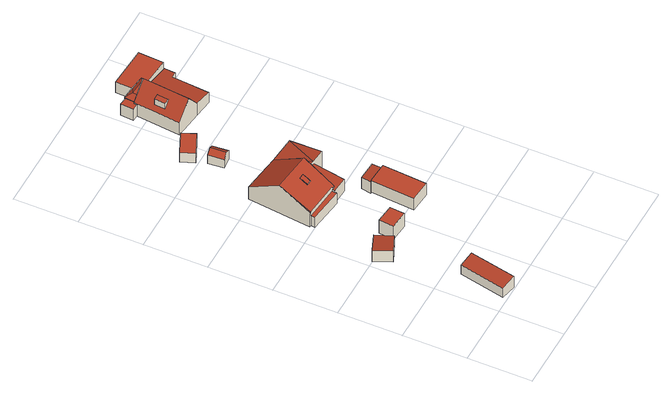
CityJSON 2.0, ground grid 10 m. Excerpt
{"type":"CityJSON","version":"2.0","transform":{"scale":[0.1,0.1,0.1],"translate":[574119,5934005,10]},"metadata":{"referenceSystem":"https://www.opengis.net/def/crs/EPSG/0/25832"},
"CityObjects":{
"building1":{"type":"Building","attributes":{"Grundfläche 2D":"18.229976","Grundhöhe NN":"10.336"},"geometry":[{"type":"Solid","lod":"3","boundaries":[[[[0,1,2,3]],[[4,5,3,2]],[[5,6,0,3]],[[6,7,1,0]],[[7,4,2,1]],[[7,6,5,4]]]],"semantics":{"surfaces":[{"type":"RoofSurface"},{"type":"WallSurface"},{"type":"GroundSurface"}],"values":[[0,1,1,1,1,2]]}}]},
"building2":{"type":"Building","attributes":{"Grundfläche 2D":"10.735681","Grundhöhe NN":"10.286"},"geometry":[{"type":"Solid","lod":"3","boundaries":[[[[8,9,10,11]],[[12,13,11,10]],[[13,14,8,11]],[[14,15,9,8]],[[15,12,10,9]],[[15,14,13,12]]]],"semantics":{"surfaces":[{"type":"RoofSurface"},{"type":"WallSurface"},{"type":"GroundSurface"}],"values":[[0,1,1,1,1,2]]}}]},
"building3":{"type":"Building","attributes":{"Grundfläche 2D":"6.707024","Grundhöhe NN":"10.304"},"geometry":[{"type":"Solid","lod":"3","boundaries":[[[[16,17,18,19]],[[20,21,19,18]],[[21,22,16,19]],[[22,23,17,16]],[[23,20,18,17]],[[23,22,21,20]]]],"semantics":{"surfaces":[{"type":"RoofSurface"},{"type":"WallSurface"},{"type":"GroundSurface"}],"values":[[0,1,1,1,1,2]]}}]},
"building4":{"type":"Building","attributes":{"Grundfläche 2D":"100.291200","Grundhöhe NN":"10.155"},"children":["building4-1"],"geometry":[{"type":"Solid","lod":"3","boundaries":[[[[24,25,26,27,28,29,30]],[[31,32,26,25]],[[33,27,26]],[[34,31,35]],[[36,37,34]],[[37,31,34]],[[38,39,40,41,42,43,44,45,46]],[[47,48,49,50,51,52]],[[35,31,25,24,30,40,39]],[[32,31,53,54]],[[33,26,32,54,55]],[[41,40,30,29,28,27,52,51,42]],[[33,55,56,52,27]],[[57,36,34,35,39,38,58]],[[37,36,57,59]],[[31,37,59,53]],[[42,51,50,43]],[[60,46,45,44,43,50,49,61]],[[38,46,60,58]],[[47,52,56,62]],[[48,47,62,63]],[[49,48,63,61]],[[57,58,60,61,63,62,56,55,54,53,59]]]],"semantics":{"surfaces":[{"type":"RoofSurface"},{"type":"WallSurface"},{"type":"GroundSurface"}],"values":[[0,0,0,0,0,0,0,0,1,1,1,1,1,1,1,1,1,1,1,1,1,1,2]]}}]},
"building4-1":{"type":"BuildingInstallation","parents":["building4"],"geometry":[{"type":"MultiSurface","lod":"3","boundaries":[[[64,65,66,67,68]],[[67,66,69,70]],[[64,68,67,70,71]],[[72,69,66,65]],[[71,72,65,64]]],"semantics":{"surfaces":[{"type":"RoofSurface"},{"type":"WallSurface"}],"values":[0,1,1,1,1]}}]},
"building5":{"type":"Building","attributes":{"Grundfläche 2D":"23.112192","Grundhöhe NN":"10.337"},"geometry":[{"type":"Solid","lod":"3","boundaries":[[[[73,74,75,76,77]],[[78,79,75,74]],[[79,80,76,75]],[[80,81,77,76]],[[77,81,82,78,74,73]],[[80,79,78,82,81]]]],"semantics":{"surfaces":[{"type":"RoofSurface"},{"type":"WallSurface"},{"type":"GroundSurface"}],"values":[[0,1,1,1,1,2]]}}]},
"building6":{"type":"Building","attributes":{"Grundfläche 2D":"4.968628","Grundhöhe NN":"10.016"},"geometry":[{"type":"Solid","lod":"3","boundaries":[[[[83,84,85,86]],[[87,88,86,85]],[[88,89,83,86]],[[89,90,84,83]],[[90,87,85,84]],[[90,89,88,87]]]],"semantics":{"surfaces":[{"type":"RoofSurface"},{"type":"WallSurface"},{"type":"GroundSurface"}],"values":[[0,1,1,1,1,2]]}}]},
"building7":{"type":"Building","attributes":{"Grundfläche 2D":"4.779928","Grundhöhe NN":"10.297"},"geometry":[{"type":"Solid","lod":"3","boundaries":[[[[91,92,93,94]],[[95,91,94,96]],[[96,94,93,97,98]],[[95,96,98,99]],[[92,91,95,99,100]],[[93,92,100,97]],[[98,97,100,99]]]],"semantics":{"surfaces":[{"type":"RoofSurface"},{"type":"WallSurface"},{"type":"GroundSurface"}],"values":[[0,0,1,1,1,1,2]]}}]},
"building8":{"type":"Building","attributes":{"Grundfläche 2D":"8.582617","Grundhöhe NN":"10.466"},"geometry":[{"type":"Solid","lod":"3","boundaries":[[[[101,102,103,104]],[[105,106,104,103]],[[106,107,101,104]],[[107,108,102,101]],[[108,105,103,102]],[[108,107,106,105]]]],"semantics":{"surfaces":[{"type":"RoofSurface"},{"type":"WallSurface"},{"type":"GroundSurface"}],"values":[[0,1,1,1,1,2]]}}]},
"building9":{"type":"Building","attributes":{"Grundfläche 2D":"91.281894","Grundhöhe NN":"10.364"},"children":["building9-1"],"geometry":[{"type":"Solid","lod":"3","boundaries":[[[[109,110,111,112,113,114]],[[115,116,109,114,113,112,117,118,119,120,121]],[[122,123,124,125,126]],[[124,127,128,125]],[[129,128,127,111,130,131]],[[132,125,128,129]],[[126,125,132]],[[111,110,133,134,135,136,130]],[[137,138,139,140,141,142]],[[143,144,145,146,147,148]],[[131,149,150,139,138,129]],[[151,126,132,129,138,137,152]],[[123,122,126,151,153,147,146]],[[123,146,145,119,118,117,112,111,127,124]],[[154,116,115,121,120,119,145,144,155]],[[110,109,116,154,156]],[[133,110,156,157]],[[134,133,157,158]],[[135,134,158,159]],[[136,135,159,160]],[[130,136,160,149,131]],[[140,139,150,161]],[[141,140,161,162]],[[142,141,162,163]],[[137,142,163,152]],[[148,147,153,164]],[[143,148,164,165]],[[144,143,165,155]],[[151,152,163,162,161,150,149,160,159,158,157,156,154,155,165,164,153]]]],"semantics":{"surfaces":[{"type":"RoofSurface"},{"type":"WallSurface"},{"type":"GroundSurface"}],"values":[[0,0,0,0,0,0,0,0,0,0,1,1,1,1,1,1,1,1,1,1,1,1,1,1,1,1,1,1,2]]}}]},
"building9-1":{"type":"BuildingInstallation","parents":["building9"],"geometry":[{"type":"MultiSurface","lod":"3","boundaries":[[[166,167,168,169,170]],[[169,168,171]],[[167,166,172]],[[173,171,168,167,172]]],"semantics":{"surfaces":[{"type":"RoofSurface"},{"type":"WallSurface"}],"values":[0,1,1,1]}}]}
},
"vertices":[
[25,6,21],[49,1,25],[64,74,25],[40,78,21],[64,74,3],[40,78,3],[25,6,3],[49,1,3],
[53,187,18],[42,214,18],[8,200,25],[20,173,25],[8,200,3],[20,173,3],[53,187,3],[42,214,3],
[61,215,29],[59,192,29],[88,189,29],[90,212,29],[88,189,3],[90,212,3],[61,215,3],[59,192,3],
[99,346,55],[99,349,57],[36,356,57],[34,307,29],[89,301,29],[89,300,29],[93,300,29],[104,399,26],[42,407,26],[31,307,29],[119,344,34],[99,346,35],[141,342,34],[147,395,26],[119,344,30],[99,346,30],[93,300,26],[89,300,26],[89,301,26],[88,296,25],[89,296,25],[93,296,25],[114,294,25],[33,300,22],[88,293,22],[89,296,22],[88,296,22],[89,301,22],[34,307,22],[104,399,2],[42,407,2],[31,307,2],[34,307,2],[141,342,2],[119,344,2],[147,395,2],[114,294,2],[89,296,2],[33,300,2],[88,293,2],
[75,339,51],[67,340,51],[66,328,44],[74,327,44],[74,331,47],[66,328,43],[74,327,43],[75,339,50],[67,340,50],
[159,258,26],[128,260,26],[123,191,26],[156,188,26],[161,258,26],[128,260,3],[123,191,3],[156,188,3],[161,258,3],[159,258,3],
[130,276,22],[128,260,23],[159,258,23],[160,274,22],[159,258,0],[160,274,0],[130,276,0],[128,260,0],
[89,464,25],[99,465,19],[97,490,19],[88,489,25],[80,463,19],[78,488,19],[97,490,3],[78,488,3],[80,463,3],[99,465,3],
[61,523,24],[70,502,24],[105,517,24],[96,538,24],[105,517,5],[96,538,5],[61,523,5],[70,502,5],
[132,543,57],[154,541,28],[162,615,28],[139,617,57],[137,589,57],[135,571,57],[112,573,28],[109,546,28],[127,619,41],[119,620,31],[117,620,28],[116,615,28],[114,591,28],[121,635,27],[119,620,27],[127,619,34],[128,627,34],[121,637,27],[154,616,34],[155,625,34],[165,632,27],[162,617,28],[163,617,27],[143,635,27],[184,537,23],[189,597,23],[199,596,22],[200,614,22],[143,635,25],[165,632,25],[164,622,25],[207,619,25],[209,658,25],[144,662,25],[106,616,26],[116,615,26],[117,620,26],[119,620,26],[121,635,26],[108,637,26],[163,617,4],[164,622,4],[121,637,4],[143,635,4],[121,635,4],[109,546,4],[116,615,4],[154,541,4],[184,537,4],[189,597,4],[199,596,4],[200,614,4],[207,619,4],[209,658,4],[144,662,4],[108,637,4],[106,616,4],
[129,590,47],[119,590,47],[118,573,47],[127,572,47],[128,578,47],[118,573,36],[119,590,36],[119,586,36]
]}
